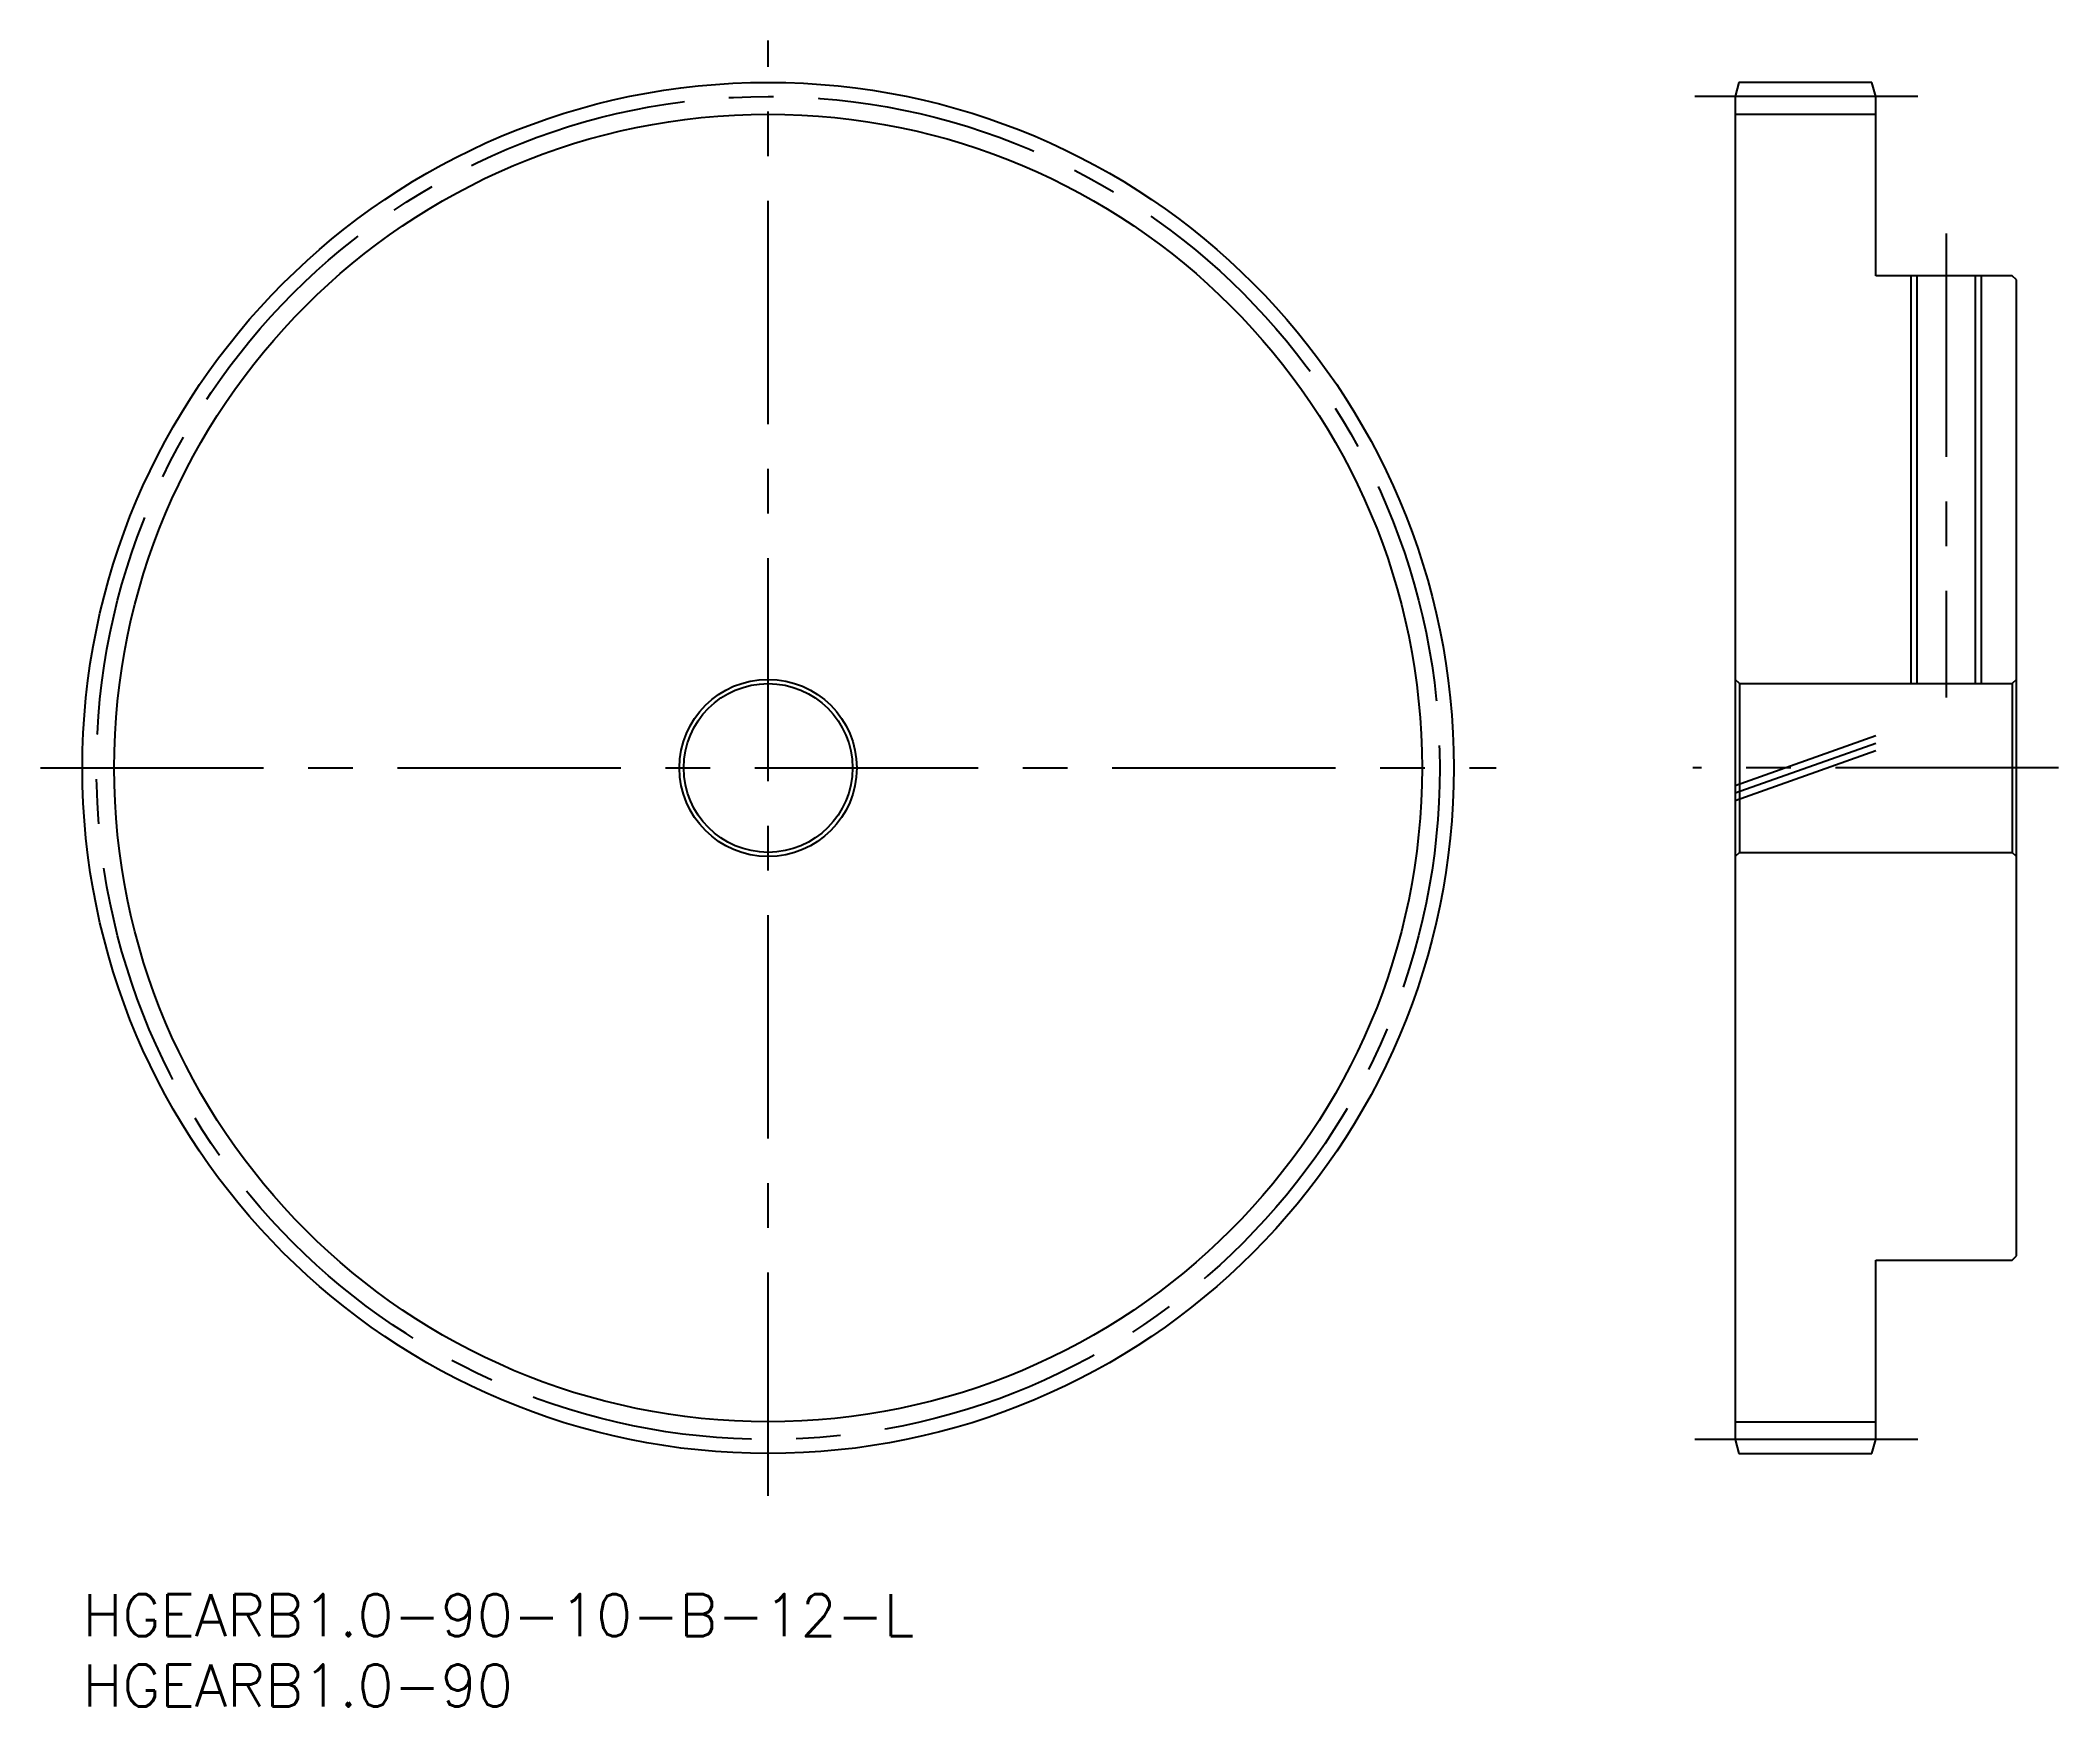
# Model space of a CAD drawing. Extents: x -3 to 140, y -8 to 110.
import ezdxf

# ---------------------------------------------------------------- set-up
doc = ezdxf.new("R2010")
doc.units = 0
doc.header["$LTSCALE"] = 0.5
doc.linetypes.add('CENTER', pattern=[50.8, 31.75, -6.35, 6.35, -6.35])
doc.linetypes.add('PHANTOM', pattern=[63.5, 31.75, -6.35, 6.35, -6.35, 6.35, -6.35])
for name, color, linetype in [('MSM_CENTER', 1, 'CENTER'), ('MSM_CONTINUOUS', 7, 'CONTINUOUS'), ('MSM_IMAGINARY', 6, 'PHANTOM'), ('MSM_NARROW', 5, 'CONTINUOUS'), ('MSM_PART_NUMBER', 7, 'CONTINUOUS')]:
    doc.layers.add(name, color=color, linetype=linetype)
doc.styles.get("Standard").update_dxf_attribs({"font": 'txt.shx', "height": 1, "bigfont": 'bigfont.shx'})

# ---------------------------------------------------------------- blocks, each defined once
blk = doc.blocks.new('*U27')
at = {"layer": 'MSM_PART_NUMBER'}
blk.add_text('HGEARB1.0-90-10-B-12-L', height=3, dxfattribs=at).set_placement((0, -3))
blk = doc.blocks.new('*U28')
at = {"layer": 'MSM_PART_NUMBER'}
blk.add_text('HGEARB1.0-90', height=3, dxfattribs=at).set_placement((0, -8))

msp = doc.modelspace()

# ---------------------------------------------------------------- linework, layer by layer
at = {"layer": 'MSM_CENTER'}
for p, q in [((48.74, 7), (48.74, 110.49)), ((130.49, 106.49), (114.49, 106.49)), ((132.49, 96.75), (132.49, 63.75)), ((-3, 58.75), (100.49, 58.75)), ((140.49, 58.75), (114.49, 58.75)), ((130.49, 11), (114.49, 11))]:
    msp.add_line(p, q, dxfattribs=at)
msp.add_circle((48.74, 58.75), 47.75, dxfattribs=at)
at = {"layer": 'MSM_CONTINUOUS'}
for p, q in [((117.76, 107.49), (117.49, 106.49)), ((117.49, 106.49), (117.49, 11)), ((127.22, 107.49), (117.76, 107.49)), ((127.49, 106.49), (127.22, 107.49)), ((127.49, 93.75), (127.49, 106.49)), ((117.49, 105.24), (127.49, 105.24)), ((137.19, 93.75), (127.49, 93.75)), ((130.42, 93.75), (130.42, 64.75)), ((134.56, 93.75), (134.56, 64.75)), ((137.49, 93.45), (137.19, 93.75)), ((137.49, 24.05), (137.49, 93.45)), ((117.79, 64.75), (117.49, 65.05)), ((117.79, 64.75), (117.79, 52.74)), ((117.79, 64.75), (137.19, 64.75)), ((137.49, 65.05), (137.19, 64.75)), ((137.19, 64.75), (137.19, 52.74)), ((117.79, 52.74), (117.49, 52.45)), ((117.79, 52.74), (137.19, 52.74)), ((137.49, 52.45), (137.19, 52.74)), ((127.49, 11), (127.49, 23.75)), ((127.49, 23.75), (137.19, 23.75)), ((137.19, 23.75), (137.49, 24.05)), ((117.49, 12.25), (127.49, 12.25)), ((117.49, 11), (117.76, 10)), ((127.22, 10), (127.49, 11)), ((117.76, 10), (127.22, 10))]:
    msp.add_line(p, q, dxfattribs=at)
for radius in [48.75, 6.3, 6]:
    msp.add_circle((48.74, 58.75), radius, dxfattribs=at)
at = {"layer": 'MSM_IMAGINARY'}
for p, q in [((117.49, 57.5), (127.49, 61.05)), ((117.49, 56.97), (127.49, 60.52)), ((117.49, 56.44), (127.49, 59.99))]:
    msp.add_line(p, q, dxfattribs=at)
at = {"layer": 'MSM_NARROW'}
for p, q in [((129.99, 93.75), (129.99, 64.75)), ((134.99, 93.75), (134.99, 64.75))]:
    msp.add_line(p, q, dxfattribs=at)
msp.add_circle((48.74, 58.75), 46.49, dxfattribs=at)

# ---------------------------------------------------------------- block references
at = {"layer": 'MSM_CONTINUOUS'}
for name in ['*U27', '*U28']:
    msp.add_blockref(name, (0, 0), dxfattribs=at)

doc.saveas('drawing.dxf')
